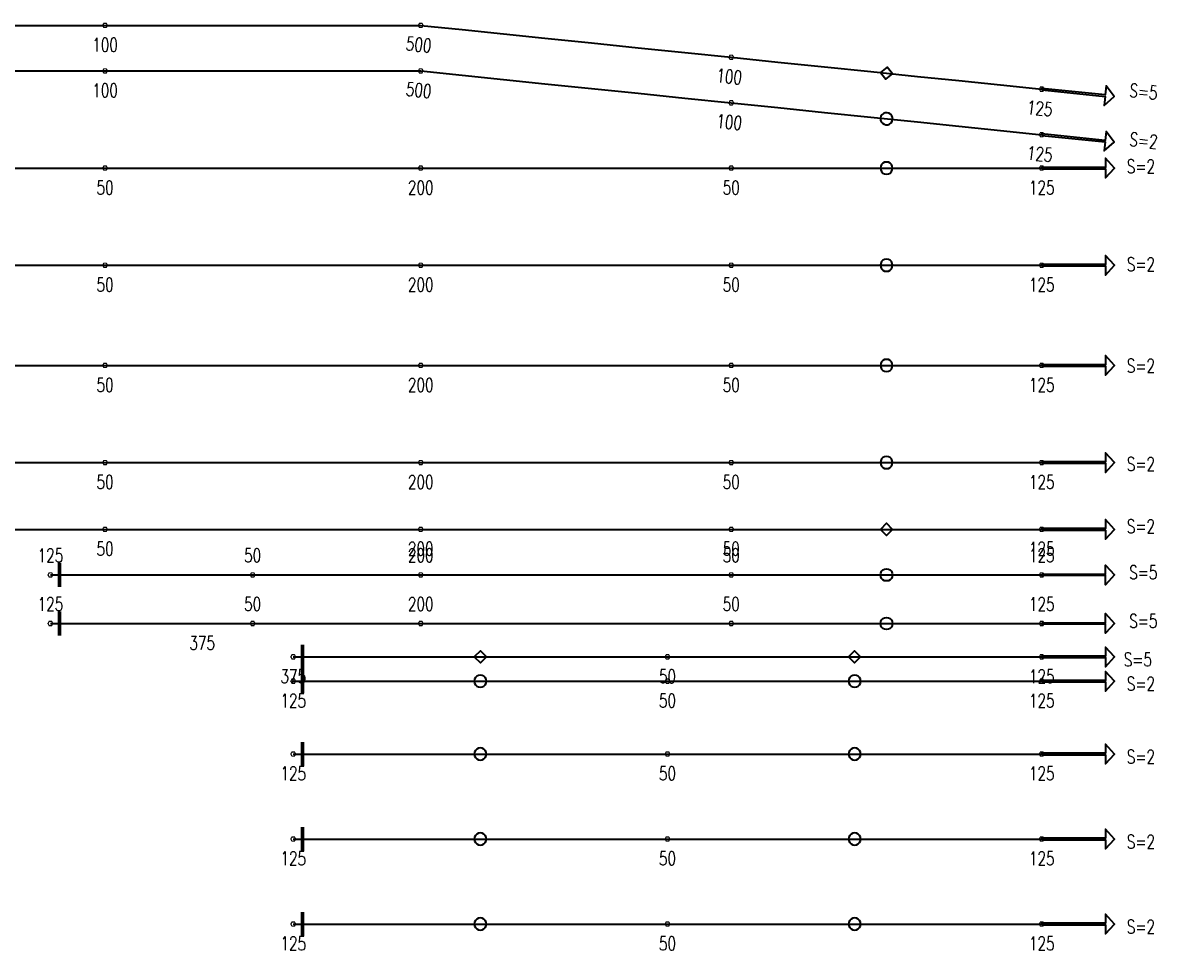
# Model space of a CAD drawing. Header units: millimetres. Extents: x 118516 to 587758, y -25561 to 50684.
# Drawn here: x 427693 to 446368, y 23267 to 38545 of the extents above; entities that cross this region are included whole.
import ezdxf

# ---------------------------------------------------------------- set-up
doc = ezdxf.new("R2010")
doc.units = ezdxf.units.MM
doc.layers.add('Current plane_Column', color=7, linetype='Continuous', true_color=0x4b00ff)
doc.layers.add('NDC_S-TENDON', color=6, linetype='Continuous', lineweight=35)
doc.layers.add('NDC_S_ANNO', color=7, linetype='Continuous', lineweight=20)
doc.styles.add('NDC_ANNO', font='', dxfattribs={"width": 0.8})
doc.styles.get('NDC_ANNO').set_extended_font_data('Dotum')

# ---------------------------------------------------------------- blocks, each defined once
blk = doc.blocks.new('HTB TDX')
at = {"layer": 'NDC_S-TENDON', "linetype": 'Continuous'}
for points, elevation in [([(46490, 29000, 20, 20, 0), (46470, 29035, 20, 20, 0), (46430, 29035, 20, 20, 0), (46410, 29000, 20, 20, 0), (46430, 28965, 20, 20, 0), (46470, 28965, 20, 20, 0)], 3200), ([(46490, 29000, 20, 20, 0), (46470, 29035, 20, 20, 0), (46430, 29035, 20, 20, 0), (46410, 29000, 20, 20, 0), (46430, 28965, 20, 20, 0), (46470, 28965, 20, 20, 0)], 3200), ([(51690, 29000, 20, 20, 0), (51670, 29035, 20, 20, 0), (51630, 29035, 20, 20, 0), (51610, 29000, 20, 20, 0), (51630, 28965, 20, 20, 0), (51670, 28965, 20, 20, 0)], 3600), ([(51690, 29000, 20, 20, 0), (51670, 29035, 20, 20, 0), (51630, 29035, 20, 20, 0), (51610, 29000, 20, 20, 0), (51630, 28965, 20, 20, 0), (51670, 28965, 20, 20, 0)], 3600), ([(51690, 29000, 20, 20, 0), (51670, 29035, 20, 20, 0), (51630, 29035, 20, 20, 0), (51610, 29000, 20, 20, 0), (51630, 28965, 20, 20, 0), (51670, 28965, 20, 20, 0)], 3600), ([(51690, 29000, 20, 20, 0), (51670, 29035, 20, 20, 0), (51630, 29035, 20, 20, 0), (51610, 29000, 20, 20, 0), (51630, 28965, 20, 20, 0), (51670, 28965, 20, 20, 0)], 3600), ([(56805, 28475, 20, 20, 0), (56785, 28510, 20, 20, 0), (56745, 28510, 20, 20, 0), (56725, 28475, 20, 20, 0), (56745, 28440, 20, 20, 0), (56785, 28440, 20, 20, 0)], 3200), ([(56805, 28475, 20, 20, 0), (56785, 28510, 20, 20, 0), (56745, 28510, 20, 20, 0), (56725, 28475, 20, 20, 0), (56745, 28440, 20, 20, 0), (56785, 28440, 20, 20, 0)], 3200), ([(46490, 28250, 20, 20, 0), (46470, 28285, 20, 20, 0), (46430, 28285, 20, 20, 0), (46410, 28250, 20, 20, 0), (46430, 28215, 20, 20, 0), (46470, 28215, 20, 20, 0)], 3200), ([(46490, 28250, 20, 20, 0), (46470, 28285, 20, 20, 0), (46430, 28285, 20, 20, 0), (46410, 28250, 20, 20, 0), (46430, 28215, 20, 20, 0), (46470, 28215, 20, 20, 0)], 3200), ([(51690, 28250, 20, 20, 0), (51670, 28285, 20, 20, 0), (51630, 28285, 20, 20, 0), (51610, 28250, 20, 20, 0), (51630, 28215, 20, 20, 0), (51670, 28215, 20, 20, 0)], 3600), ([(51690, 28250, 20, 20, 0), (51670, 28285, 20, 20, 0), (51630, 28285, 20, 20, 0), (51610, 28250, 20, 20, 0), (51630, 28215, 20, 20, 0), (51670, 28215, 20, 20, 0)], 3600), ([(51690, 28250, 20, 20, 0), (51670, 28285, 20, 20, 0), (51630, 28285, 20, 20, 0), (51610, 28250, 20, 20, 0), (51630, 28215, 20, 20, 0), (51670, 28215, 20, 20, 0)], 3600), ([(51690, 28250, 20, 20, 0), (51670, 28285, 20, 20, 0), (51630, 28285, 20, 20, 0), (51610, 28250, 20, 20, 0), (51630, 28215, 20, 20, 0), (51670, 28215, 20, 20, 0)], 3600), ([(61920, 27950, 20, 20, 0), (61900, 27985, 20, 20, 0), (61860, 27985, 20, 20, 0), (61840, 27950, 20, 20, 0), (61860, 27915, 20, 20, 0), (61900, 27915, 20, 20, 0)], 3575), ([(61920, 27950, 20, 20, 0), (61900, 27985, 20, 20, 0), (61860, 27985, 20, 20, 0), (61840, 27950, 20, 20, 0), (61860, 27915, 20, 20, 0), (61900, 27915, 20, 20, 0)], 3575), ([(56805, 27725, 20, 20, 0), (56785, 27760, 20, 20, 0), (56745, 27760, 20, 20, 0), (56725, 27725, 20, 20, 0), (56745, 27690, 20, 20, 0), (56785, 27690, 20, 20, 0)], 3200), ([(56805, 27725, 20, 20, 0), (56785, 27760, 20, 20, 0), (56745, 27760, 20, 20, 0), (56725, 27725, 20, 20, 0), (56745, 27690, 20, 20, 0), (56785, 27690, 20, 20, 0)], 3200), ([(61920, 27200, 20, 20, 0), (61900, 27235, 20, 20, 0), (61860, 27235, 20, 20, 0), (61840, 27200, 20, 20, 0), (61860, 27165, 20, 20, 0), (61900, 27165, 20, 20, 0)], 3575), ([(61920, 27200, 20, 20, 0), (61900, 27235, 20, 20, 0), (61860, 27235, 20, 20, 0), (61840, 27200, 20, 20, 0), (61860, 27165, 20, 20, 0), (61900, 27165, 20, 20, 0)], 3575), ([(46490, 26650, 20, 20, 0), (46470, 26685, 20, 20, 0), (46430, 26685, 20, 20, 0), (46410, 26650, 20, 20, 0), (46430, 26615, 20, 20, 0), (46470, 26615, 20, 20, 0)], 3500), ([(46490, 26650, 20, 20, 0), (46470, 26685, 20, 20, 0), (46430, 26685, 20, 20, 0), (46410, 26650, 20, 20, 0), (46430, 26615, 20, 20, 0), (46470, 26615, 20, 20, 0)], 3500), ([(51690, 26650, 20, 20, 0), (51670, 26685, 20, 20, 0), (51630, 26685, 20, 20, 0), (51610, 26650, 20, 20, 0), (51630, 26615, 20, 20, 0), (51670, 26615, 20, 20, 0)], 3650), ([(51690, 26650, 20, 20, 0), (51670, 26685, 20, 20, 0), (51630, 26685, 20, 20, 0), (51610, 26650, 20, 20, 0), (51630, 26615, 20, 20, 0), (51670, 26615, 20, 20, 0)], 3650), ([(51690, 26650, 20, 20, 0), (51670, 26685, 20, 20, 0), (51630, 26685, 20, 20, 0), (51610, 26650, 20, 20, 0), (51630, 26615, 20, 20, 0), (51670, 26615, 20, 20, 0)], 3650), ([(51690, 26650, 20, 20, 0), (51670, 26685, 20, 20, 0), (51630, 26685, 20, 20, 0), (51610, 26650, 20, 20, 0), (51630, 26615, 20, 20, 0), (51670, 26615, 20, 20, 0)], 3650), ([(56805, 26650, 20, 20, 0), (56785, 26685, 20, 20, 0), (56745, 26685, 20, 20, 0), (56725, 26650, 20, 20, 0), (56745, 26615, 20, 20, 0), (56785, 26615, 20, 20, 0)], 3500), ([(56805, 26650, 20, 20, 0), (56785, 26685, 20, 20, 0), (56745, 26685, 20, 20, 0), (56725, 26650, 20, 20, 0), (56745, 26615, 20, 20, 0), (56785, 26615, 20, 20, 0)], 3500), ([(61920, 26650, 20, 20, 0), (61900, 26685, 20, 20, 0), (61860, 26685, 20, 20, 0), (61840, 26650, 20, 20, 0), (61860, 26615, 20, 20, 0), (61900, 26615, 20, 20, 0)], 3575), ([(61920, 26650, 20, 20, 0), (61900, 26685, 20, 20, 0), (61860, 26685, 20, 20, 0), (61840, 26650, 20, 20, 0), (61860, 26615, 20, 20, 0), (61900, 26615, 20, 20, 0)], 3575), ([(46490, 25050, 20, 20, 0), (46470, 25085, 20, 20, 0), (46430, 25085, 20, 20, 0), (46410, 25050, 20, 20, 0), (46430, 25015, 20, 20, 0), (46470, 25015, 20, 20, 0)], 3500), ([(46490, 25050, 20, 20, 0), (46470, 25085, 20, 20, 0), (46430, 25085, 20, 20, 0), (46410, 25050, 20, 20, 0), (46430, 25015, 20, 20, 0), (46470, 25015, 20, 20, 0)], 3500), ([(51690, 25050, 20, 20, 0), (51670, 25085, 20, 20, 0), (51630, 25085, 20, 20, 0), (51610, 25050, 20, 20, 0), (51630, 25015, 20, 20, 0), (51670, 25015, 20, 20, 0)], 3650), ([(51690, 25050, 20, 20, 0), (51670, 25085, 20, 20, 0), (51630, 25085, 20, 20, 0), (51610, 25050, 20, 20, 0), (51630, 25015, 20, 20, 0), (51670, 25015, 20, 20, 0)], 3650), ([(51690, 25050, 20, 20, 0), (51670, 25085, 20, 20, 0), (51630, 25085, 20, 20, 0), (51610, 25050, 20, 20, 0), (51630, 25015, 20, 20, 0), (51670, 25015, 20, 20, 0)], 3650), ([(51690, 25050, 20, 20, 0), (51670, 25085, 20, 20, 0), (51630, 25085, 20, 20, 0), (51610, 25050, 20, 20, 0), (51630, 25015, 20, 20, 0), (51670, 25015, 20, 20, 0)], 3650), ([(56805, 25050, 20, 20, 0), (56785, 25085, 20, 20, 0), (56745, 25085, 20, 20, 0), (56725, 25050, 20, 20, 0), (56745, 25015, 20, 20, 0), (56785, 25015, 20, 20, 0)], 3500), ([(56805, 25050, 20, 20, 0), (56785, 25085, 20, 20, 0), (56745, 25085, 20, 20, 0), (56725, 25050, 20, 20, 0), (56745, 25015, 20, 20, 0), (56785, 25015, 20, 20, 0)], 3500), ([(61920, 25050, 20, 20, 0), (61900, 25085, 20, 20, 0), (61860, 25085, 20, 20, 0), (61840, 25050, 20, 20, 0), (61860, 25015, 20, 20, 0), (61900, 25015, 20, 20, 0)], 3575), ([(61920, 25050, 20, 20, 0), (61900, 25085, 20, 20, 0), (61860, 25085, 20, 20, 0), (61840, 25050, 20, 20, 0), (61860, 25015, 20, 20, 0), (61900, 25015, 20, 20, 0)], 3575), ([(46490, 23400, 20, 20, 0), (46470, 23435, 20, 20, 0), (46430, 23435, 20, 20, 0), (46410, 23400, 20, 20, 0), (46430, 23365, 20, 20, 0), (46470, 23365, 20, 20, 0)], 3500), ([(46490, 23400, 20, 20, 0), (46470, 23435, 20, 20, 0), (46430, 23435, 20, 20, 0), (46410, 23400, 20, 20, 0), (46430, 23365, 20, 20, 0), (46470, 23365, 20, 20, 0)], 3500), ([(51690, 23400, 20, 20, 0), (51670, 23435, 20, 20, 0), (51630, 23435, 20, 20, 0), (51610, 23400, 20, 20, 0), (51630, 23365, 20, 20, 0), (51670, 23365, 20, 20, 0)], 3650), ([(51690, 23400, 20, 20, 0), (51670, 23435, 20, 20, 0), (51630, 23435, 20, 20, 0), (51610, 23400, 20, 20, 0), (51630, 23365, 20, 20, 0), (51670, 23365, 20, 20, 0)], 3650), ([(51690, 23400, 20, 20, 0), (51670, 23435, 20, 20, 0), (51630, 23435, 20, 20, 0), (51610, 23400, 20, 20, 0), (51630, 23365, 20, 20, 0), (51670, 23365, 20, 20, 0)], 3650), ([(51690, 23400, 20, 20, 0), (51670, 23435, 20, 20, 0), (51630, 23435, 20, 20, 0), (51610, 23400, 20, 20, 0), (51630, 23365, 20, 20, 0), (51670, 23365, 20, 20, 0)], 3650), ([(56805, 23400, 20, 20, 0), (56785, 23435, 20, 20, 0), (56745, 23435, 20, 20, 0), (56725, 23400, 20, 20, 0), (56745, 23365, 20, 20, 0), (56785, 23365, 20, 20, 0)], 3500), ([(56805, 23400, 20, 20, 0), (56785, 23435, 20, 20, 0), (56745, 23435, 20, 20, 0), (56725, 23400, 20, 20, 0), (56745, 23365, 20, 20, 0), (56785, 23365, 20, 20, 0)], 3500), ([(61920, 23400, 20, 20, 0), (61900, 23435, 20, 20, 0), (61860, 23435, 20, 20, 0), (61840, 23400, 20, 20, 0), (61860, 23365, 20, 20, 0), (61900, 23365, 20, 20, 0)], 3575), ([(61920, 23400, 20, 20, 0), (61900, 23435, 20, 20, 0), (61860, 23435, 20, 20, 0), (61840, 23400, 20, 20, 0), (61860, 23365, 20, 20, 0), (61900, 23365, 20, 20, 0)], 3575), ([(46490, 21800, 20, 20, 0), (46470, 21835, 20, 20, 0), (46430, 21835, 20, 20, 0), (46410, 21800, 20, 20, 0), (46430, 21765, 20, 20, 0), (46470, 21765, 20, 20, 0)], 3500), ([(46490, 21800, 20, 20, 0), (46470, 21835, 20, 20, 0), (46430, 21835, 20, 20, 0), (46410, 21800, 20, 20, 0), (46430, 21765, 20, 20, 0), (46470, 21765, 20, 20, 0)], 3500), ([(51690, 21800, 20, 20, 0), (51670, 21835, 20, 20, 0), (51630, 21835, 20, 20, 0), (51610, 21800, 20, 20, 0), (51630, 21765, 20, 20, 0), (51670, 21765, 20, 20, 0)], 3650), ([(51690, 21800, 20, 20, 0), (51670, 21835, 20, 20, 0), (51630, 21835, 20, 20, 0), (51610, 21800, 20, 20, 0), (51630, 21765, 20, 20, 0), (51670, 21765, 20, 20, 0)], 3650), ([(51690, 21800, 20, 20, 0), (51670, 21835, 20, 20, 0), (51630, 21835, 20, 20, 0), (51610, 21800, 20, 20, 0), (51630, 21765, 20, 20, 0), (51670, 21765, 20, 20, 0)], 3650), ([(51690, 21800, 20, 20, 0), (51670, 21835, 20, 20, 0), (51630, 21835, 20, 20, 0), (51610, 21800, 20, 20, 0), (51630, 21765, 20, 20, 0), (51670, 21765, 20, 20, 0)], 3650), ([(56805, 21800, 20, 20, 0), (56785, 21835, 20, 20, 0), (56745, 21835, 20, 20, 0), (56725, 21800, 20, 20, 0), (56745, 21765, 20, 20, 0), (56785, 21765, 20, 20, 0)], 3500), ([(56805, 21800, 20, 20, 0), (56785, 21835, 20, 20, 0), (56745, 21835, 20, 20, 0), (56725, 21800, 20, 20, 0), (56745, 21765, 20, 20, 0), (56785, 21765, 20, 20, 0)], 3500), ([(61920, 21800, 20, 20, 0), (61900, 21835, 20, 20, 0), (61860, 21835, 20, 20, 0), (61840, 21800, 20, 20, 0), (61860, 21765, 20, 20, 0), (61900, 21765, 20, 20, 0)], 3575), ([(61920, 21800, 20, 20, 0), (61900, 21835, 20, 20, 0), (61860, 21835, 20, 20, 0), (61840, 21800, 20, 20, 0), (61860, 21765, 20, 20, 0), (61900, 21765, 20, 20, 0)], 3575), ([(46490, 20700, 20, 20, 0), (46470, 20735, 20, 20, 0), (46430, 20735, 20, 20, 0), (46410, 20700, 20, 20, 0), (46430, 20665, 20, 20, 0), (46470, 20665, 20, 20, 0)], 3500), ([(46490, 20700, 20, 20, 0), (46470, 20735, 20, 20, 0), (46430, 20735, 20, 20, 0), (46410, 20700, 20, 20, 0), (46430, 20665, 20, 20, 0), (46470, 20665, 20, 20, 0)], 3500), ([(51690, 20700, 20, 20, 0), (51670, 20735, 20, 20, 0), (51630, 20735, 20, 20, 0), (51610, 20700, 20, 20, 0), (51630, 20665, 20, 20, 0), (51670, 20665, 20, 20, 0)], 3650), ([(51690, 20700, 20, 20, 0), (51670, 20735, 20, 20, 0), (51630, 20735, 20, 20, 0), (51610, 20700, 20, 20, 0), (51630, 20665, 20, 20, 0), (51670, 20665, 20, 20, 0)], 3650), ([(51690, 20700, 20, 20, 0), (51670, 20735, 20, 20, 0), (51630, 20735, 20, 20, 0), (51610, 20700, 20, 20, 0), (51630, 20665, 20, 20, 0), (51670, 20665, 20, 20, 0)], 3650), ([(51690, 20700, 20, 20, 0), (51670, 20735, 20, 20, 0), (51630, 20735, 20, 20, 0), (51610, 20700, 20, 20, 0), (51630, 20665, 20, 20, 0), (51670, 20665, 20, 20, 0)], 3650), ([(56805, 20700, 20, 20, 0), (56785, 20735, 20, 20, 0), (56745, 20735, 20, 20, 0), (56725, 20700, 20, 20, 0), (56745, 20665, 20, 20, 0), (56785, 20665, 20, 20, 0)], 3500), ([(56805, 20700, 20, 20, 0), (56785, 20735, 20, 20, 0), (56745, 20735, 20, 20, 0), (56725, 20700, 20, 20, 0), (56745, 20665, 20, 20, 0), (56785, 20665, 20, 20, 0)], 3500), ([(61920, 20700, 20, 20, 0), (61900, 20735, 20, 20, 0), (61860, 20735, 20, 20, 0), (61840, 20700, 20, 20, 0), (61860, 20665, 20, 20, 0), (61900, 20665, 20, 20, 0)], 3575), ([(61920, 20700, 20, 20, 0), (61900, 20735, 20, 20, 0), (61860, 20735, 20, 20, 0), (61840, 20700, 20, 20, 0), (61860, 20665, 20, 20, 0), (61900, 20665, 20, 20, 0)], 3575), ([(45590, 19950, 20, 20, 0), (45570, 19915, 20, 20, 0), (45530, 19915, 20, 20, 0), (45510, 19950, 20, 20, 0), (45530, 19985, 20, 20, 0), (45570, 19985, 20, 20, 0)], 3265), ([(45590, 19950, 20, 20, 0), (45570, 19915, 20, 20, 0), (45530, 19915, 20, 20, 0), (45510, 19950, 20, 20, 0), (45530, 19985, 20, 20, 0), (45570, 19985, 20, 20, 0)], 3265), ([(48921, 19950, 20, 20, 0), (48901, 19915, 20, 20, 0), (48861, 19915, 20, 20, 0), (48841, 19950, 20, 20, 0), (48861, 19985, 20, 20, 0), (48901, 19985, 20, 20, 0)], 3257), ([(48921, 19950, 20, 20, 0), (48901, 19915, 20, 20, 0), (48861, 19915, 20, 20, 0), (48841, 19950, 20, 20, 0), (48861, 19985, 20, 20, 0), (48901, 19985, 20, 20, 0)], 3257), ([(51690, 19950, 20, 20, 0), (51670, 19915, 20, 20, 0), (51630, 19915, 20, 20, 0), (51610, 19950, 20, 20, 0), (51630, 19985, 20, 20, 0), (51670, 19985, 20, 20, 0)], 3407), ([(51690, 19950, 20, 20, 0), (51670, 19915, 20, 20, 0), (51630, 19915, 20, 20, 0), (51610, 19950, 20, 20, 0), (51630, 19985, 20, 20, 0), (51670, 19985, 20, 20, 0)], 3407), ([(51690, 19950, 20, 20, 0), (51670, 19915, 20, 20, 0), (51630, 19915, 20, 20, 0), (51610, 19950, 20, 20, 0), (51630, 19985, 20, 20, 0), (51670, 19985, 20, 20, 0)], 3407), ([(51690, 19950, 20, 20, 0), (51670, 19915, 20, 20, 0), (51630, 19915, 20, 20, 0), (51610, 19950, 20, 20, 0), (51630, 19985, 20, 20, 0), (51670, 19985, 20, 20, 0)], 3407), ([(56805, 19950, 20, 20, 0), (56785, 19915, 20, 20, 0), (56745, 19915, 20, 20, 0), (56725, 19950, 20, 20, 0), (56745, 19985, 20, 20, 0), (56785, 19985, 20, 20, 0)], 3257), ([(56805, 19950, 20, 20, 0), (56785, 19915, 20, 20, 0), (56745, 19915, 20, 20, 0), (56725, 19950, 20, 20, 0), (56745, 19985, 20, 20, 0), (56785, 19985, 20, 20, 0)], 3257), ([(61920, 19950, 20, 20, 0), (61900, 19915, 20, 20, 0), (61860, 19915, 20, 20, 0), (61840, 19950, 20, 20, 0), (61860, 19985, 20, 20, 0), (61900, 19985, 20, 20, 0)], 3332), ([(61920, 19950, 20, 20, 0), (61900, 19915, 20, 20, 0), (61860, 19915, 20, 20, 0), (61840, 19950, 20, 20, 0), (61860, 19985, 20, 20, 0), (61900, 19985, 20, 20, 0)], 3332), ([(45590, 19150, 20, 20, 0), (45570, 19115, 20, 20, 0), (45530, 19115, 20, 20, 0), (45510, 19150, 20, 20, 0), (45530, 19185, 20, 20, 0), (45570, 19185, 20, 20, 0)], 3265), ([(45590, 19150, 20, 20, 0), (45570, 19115, 20, 20, 0), (45530, 19115, 20, 20, 0), (45510, 19150, 20, 20, 0), (45530, 19185, 20, 20, 0), (45570, 19185, 20, 20, 0)], 3265), ([(48921, 19150, 20, 20, 0), (48901, 19115, 20, 20, 0), (48861, 19115, 20, 20, 0), (48841, 19150, 20, 20, 0), (48861, 19185, 20, 20, 0), (48901, 19185, 20, 20, 0)], 3257), ([(48921, 19150, 20, 20, 0), (48901, 19115, 20, 20, 0), (48861, 19115, 20, 20, 0), (48841, 19150, 20, 20, 0), (48861, 19185, 20, 20, 0), (48901, 19185, 20, 20, 0)], 3257), ([(51690, 19150, 20, 20, 0), (51670, 19115, 20, 20, 0), (51630, 19115, 20, 20, 0), (51610, 19150, 20, 20, 0), (51630, 19185, 20, 20, 0), (51670, 19185, 20, 20, 0)], 3407), ([(51690, 19150, 20, 20, 0), (51670, 19115, 20, 20, 0), (51630, 19115, 20, 20, 0), (51610, 19150, 20, 20, 0), (51630, 19185, 20, 20, 0), (51670, 19185, 20, 20, 0)], 3407), ([(51690, 19150, 20, 20, 0), (51670, 19115, 20, 20, 0), (51630, 19115, 20, 20, 0), (51610, 19150, 20, 20, 0), (51630, 19185, 20, 20, 0), (51670, 19185, 20, 20, 0)], 3407), ([(51690, 19150, 20, 20, 0), (51670, 19115, 20, 20, 0), (51630, 19115, 20, 20, 0), (51610, 19150, 20, 20, 0), (51630, 19185, 20, 20, 0), (51670, 19185, 20, 20, 0)], 3407), ([(56805, 19150, 20, 20, 0), (56785, 19115, 20, 20, 0), (56745, 19115, 20, 20, 0), (56725, 19150, 20, 20, 0), (56745, 19185, 20, 20, 0), (56785, 19185, 20, 20, 0)], 3257), ([(56805, 19150, 20, 20, 0), (56785, 19115, 20, 20, 0), (56745, 19115, 20, 20, 0), (56725, 19150, 20, 20, 0), (56745, 19185, 20, 20, 0), (56785, 19185, 20, 20, 0)], 3257), ([(61920, 19150, 20, 20, 0), (61900, 19115, 20, 20, 0), (61860, 19115, 20, 20, 0), (61840, 19150, 20, 20, 0), (61860, 19185, 20, 20, 0), (61900, 19185, 20, 20, 0)], 3332), ([(61920, 19150, 20, 20, 0), (61900, 19115, 20, 20, 0), (61860, 19115, 20, 20, 0), (61840, 19150, 20, 20, 0), (61860, 19185, 20, 20, 0), (61900, 19185, 20, 20, 0)], 3332), ([(49590, 18600, 20, 20, 0), (49570, 18635, 20, 20, 0), (49530, 18635, 20, 20, 0), (49510, 18600, 20, 20, 0), (49530, 18565, 20, 20, 0), (49570, 18565, 20, 20, 0)], 3575), ([(49590, 18600, 20, 20, 0), (49570, 18635, 20, 20, 0), (49530, 18635, 20, 20, 0), (49510, 18600, 20, 20, 0), (49530, 18565, 20, 20, 0), (49570, 18565, 20, 20, 0)], 3575), ([(55755, 18600, 20, 20, 0), (55735, 18635, 20, 20, 0), (55695, 18635, 20, 20, 0), (55675, 18600, 20, 20, 0), (55695, 18565, 20, 20, 0), (55735, 18565, 20, 20, 0)], 3250), ([(55755, 18600, 20, 20, 0), (55735, 18635, 20, 20, 0), (55695, 18635, 20, 20, 0), (55675, 18600, 20, 20, 0), (55695, 18565, 20, 20, 0), (55735, 18565, 20, 20, 0)], 3250), ([(61920, 18600, 20, 20, 0), (61900, 18635, 20, 20, 0), (61860, 18635, 20, 20, 0), (61840, 18600, 20, 20, 0), (61860, 18565, 20, 20, 0), (61900, 18565, 20, 20, 0)], 3575), ([(61920, 18600, 20, 20, 0), (61900, 18635, 20, 20, 0), (61860, 18635, 20, 20, 0), (61840, 18600, 20, 20, 0), (61860, 18565, 20, 20, 0), (61900, 18565, 20, 20, 0)], 3575), ([(49590, 18200, 20, 20, 0), (49570, 18235, 20, 20, 0), (49530, 18235, 20, 20, 0), (49510, 18200, 20, 20, 0), (49530, 18165, 20, 20, 0), (49570, 18165, 20, 20, 0)], 3575), ([(49590, 18200, 20, 20, 0), (49570, 18235, 20, 20, 0), (49530, 18235, 20, 20, 0), (49510, 18200, 20, 20, 0), (49530, 18165, 20, 20, 0), (49570, 18165, 20, 20, 0)], 3575), ([(55755, 18200, 20, 20, 0), (55735, 18235, 20, 20, 0), (55695, 18235, 20, 20, 0), (55675, 18200, 20, 20, 0), (55695, 18165, 20, 20, 0), (55735, 18165, 20, 20, 0)], 3250), ([(55755, 18200, 20, 20, 0), (55735, 18235, 20, 20, 0), (55695, 18235, 20, 20, 0), (55675, 18200, 20, 20, 0), (55695, 18165, 20, 20, 0), (55735, 18165, 20, 20, 0)], 3250), ([(61920, 18200, 20, 20, 0), (61900, 18235, 20, 20, 0), (61860, 18235, 20, 20, 0), (61840, 18200, 20, 20, 0), (61860, 18165, 20, 20, 0), (61900, 18165, 20, 20, 0)], 3575), ([(61920, 18200, 20, 20, 0), (61900, 18235, 20, 20, 0), (61860, 18235, 20, 20, 0), (61840, 18200, 20, 20, 0), (61860, 18165, 20, 20, 0), (61900, 18165, 20, 20, 0)], 3575), ([(49590, 17000, 20, 20, 0), (49570, 17035, 20, 20, 0), (49530, 17035, 20, 20, 0), (49510, 17000, 20, 20, 0), (49530, 16965, 20, 20, 0), (49570, 16965, 20, 20, 0)], 3575), ([(49590, 17000, 20, 20, 0), (49570, 17035, 20, 20, 0), (49530, 17035, 20, 20, 0), (49510, 17000, 20, 20, 0), (49530, 16965, 20, 20, 0), (49570, 16965, 20, 20, 0)], 3575), ([(55755, 17000, 20, 20, 0), (55735, 17035, 20, 20, 0), (55695, 17035, 20, 20, 0), (55675, 17000, 20, 20, 0), (55695, 16965, 20, 20, 0), (55735, 16965, 20, 20, 0)], 3500), ([(55755, 17000, 20, 20, 0), (55735, 17035, 20, 20, 0), (55695, 17035, 20, 20, 0), (55675, 17000, 20, 20, 0), (55695, 16965, 20, 20, 0), (55735, 16965, 20, 20, 0)], 3500), ([(61920, 17000, 20, 20, 0), (61900, 17035, 20, 20, 0), (61860, 17035, 20, 20, 0), (61840, 17000, 20, 20, 0), (61860, 16965, 20, 20, 0), (61900, 16965, 20, 20, 0)], 3575), ([(61920, 17000, 20, 20, 0), (61900, 17035, 20, 20, 0), (61860, 17035, 20, 20, 0), (61840, 17000, 20, 20, 0), (61860, 16965, 20, 20, 0), (61900, 16965, 20, 20, 0)], 3575), ([(49590, 15600, 20, 20, 0), (49570, 15635, 20, 20, 0), (49530, 15635, 20, 20, 0), (49510, 15600, 20, 20, 0), (49530, 15565, 20, 20, 0), (49570, 15565, 20, 20, 0)], 3574), ([(49590, 15600, 20, 20, 0), (49570, 15635, 20, 20, 0), (49530, 15635, 20, 20, 0), (49510, 15600, 20, 20, 0), (49530, 15565, 20, 20, 0), (49570, 15565, 20, 20, 0)], 3574), ([(55755, 15600, 20, 20, 0), (55735, 15635, 20, 20, 0), (55695, 15635, 20, 20, 0), (55675, 15600, 20, 20, 0), (55695, 15565, 20, 20, 0), (55735, 15565, 20, 20, 0)], 3499), ([(55755, 15600, 20, 20, 0), (55735, 15635, 20, 20, 0), (55695, 15635, 20, 20, 0), (55675, 15600, 20, 20, 0), (55695, 15565, 20, 20, 0), (55735, 15565, 20, 20, 0)], 3499), ([(61920, 15600, 20, 20, 0), (61900, 15635, 20, 20, 0), (61860, 15635, 20, 20, 0), (61840, 15600, 20, 20, 0), (61860, 15565, 20, 20, 0), (61900, 15565, 20, 20, 0)], 3574), ([(61920, 15600, 20, 20, 0), (61900, 15635, 20, 20, 0), (61860, 15635, 20, 20, 0), (61840, 15600, 20, 20, 0), (61860, 15565, 20, 20, 0), (61900, 15565, 20, 20, 0)], 3574), ([(49590, 14200, 20, 20, 0), (49570, 14235, 20, 20, 0), (49530, 14235, 20, 20, 0), (49510, 14200, 20, 20, 0), (49530, 14165, 20, 20, 0), (49570, 14165, 20, 20, 0)], 3583), ([(49590, 14200, 20, 20, 0), (49570, 14235, 20, 20, 0), (49530, 14235, 20, 20, 0), (49510, 14200, 20, 20, 0), (49530, 14165, 20, 20, 0), (49570, 14165, 20, 20, 0)], 3583), ([(55755, 14200, 20, 20, 0), (55735, 14235, 20, 20, 0), (55695, 14235, 20, 20, 0), (55675, 14200, 20, 20, 0), (55695, 14165, 20, 20, 0), (55735, 14165, 20, 20, 0)], 3508), ([(55755, 14200, 20, 20, 0), (55735, 14235, 20, 20, 0), (55695, 14235, 20, 20, 0), (55675, 14200, 20, 20, 0), (55695, 14165, 20, 20, 0), (55735, 14165, 20, 20, 0)], 3508), ([(61920, 14200, 20, 20, 0), (61900, 14235, 20, 20, 0), (61860, 14235, 20, 20, 0), (61840, 14200, 20, 20, 0), (61860, 14165, 20, 20, 0), (61900, 14165, 20, 20, 0)], 3583), ([(61920, 14200, 20, 20, 0), (61900, 14235, 20, 20, 0), (61860, 14235, 20, 20, 0), (61840, 14200, 20, 20, 0), (61860, 14165, 20, 20, 0), (61900, 14165, 20, 20, 0)], 3583)]:
    blk.add_lwpolyline(points, format="xyseb", close=True, dxfattribs=dict(at, elevation=elevation))
for points, elevation in [([(59223, 28223), (59312, 28113), (59422, 28202), (59333, 28312), (59223, 28223)], 3359), ([(61879, 27938), (62923, 27831), (62908, 27682), (63074, 27827), (62941, 28004), (62926, 27855), (61881, 27962)], 3575), ([(59223, 27473), (59225, 27441), (59236, 27412), (59256, 27388), (59282, 27371), (59312, 27363), (59344, 27365), (59373, 27376), (59397, 27396), (59414, 27422), (59422, 27452), (59420, 27483), (59409, 27513), (59389, 27537), (59363, 27554), (59333, 27562), (59301, 27560), (59272, 27549), (59248, 27529), (59231, 27503), (59223, 27473)], 3359), ([(61879, 27188), (62923, 27081), (62908, 26932), (63074, 27077), (62941, 27254), (62926, 27105), (61881, 27212)], 3575), ([(59222, 26650), (59227, 26619), (59242, 26591), (59264, 26569), (59292, 26555), (59322, 26550), (59353, 26555), (59381, 26569), (59403, 26591), (59418, 26619), (59422, 26650), (59418, 26681), (59403, 26709), (59381, 26731), (59353, 26745), (59322, 26750), (59292, 26745), (59264, 26731), (59242, 26709), (59227, 26681), (59222, 26650)], 3532), ([(61880, 26638), (62930, 26638), (62930, 26488), (63080, 26650), (62930, 26812), (62930, 26662), (61880, 26662)], 3575), ([(61880, 25038), (62930, 25038), (62930, 24888), (63080, 25050), (62930, 25212), (62930, 25062), (61880, 25062)], 3575), ([(59222, 25050), (59227, 25019), (59242, 24991), (59264, 24969), (59292, 24955), (59322, 24950), (59353, 24955), (59381, 24969), (59403, 24991), (59418, 25019), (59422, 25050), (59418, 25081), (59403, 25109), (59381, 25131), (59353, 25145), (59322, 25150), (59292, 25145), (59264, 25131), (59242, 25109), (59227, 25081), (59222, 25050)], 3532), ([(61880, 23388), (62930, 23388), (62930, 23238), (63080, 23400), (62930, 23562), (62930, 23412), (61880, 23412)], 3575), ([(59222, 23400), (59227, 23369), (59242, 23341), (59264, 23319), (59292, 23305), (59322, 23300), (59353, 23305), (59381, 23319), (59403, 23341), (59418, 23369), (59422, 23400), (59418, 23431), (59403, 23459), (59381, 23481), (59353, 23495), (59322, 23500), (59292, 23495), (59264, 23481), (59242, 23459), (59227, 23431), (59222, 23400)], 3532), ([(59222, 21800), (59227, 21769), (59242, 21741), (59264, 21719), (59292, 21705), (59322, 21700), (59353, 21705), (59381, 21719), (59403, 21741), (59418, 21769), (59422, 21800), (59418, 21831), (59403, 21859), (59381, 21881), (59353, 21895), (59322, 21900), (59292, 21895), (59264, 21881), (59242, 21859), (59227, 21831), (59222, 21800)], 3532), ([(61880, 21788), (62930, 21788), (62930, 21638), (63080, 21800), (62930, 21962), (62930, 21812), (61880, 21812)], 3575), ([(59222, 20700), (59322, 20600), (59422, 20700), (59322, 20800), (59222, 20700)], 3532), ([(61880, 20688), (62930, 20688), (62930, 20538), (63080, 20700), (62930, 20862), (62930, 20712), (61880, 20712)], 3575), ([(59222, 19950), (59227, 19981), (59242, 20009), (59264, 20031), (59292, 20045), (59322, 20050), (59353, 20045), (59381, 20031), (59403, 20009), (59418, 19981), (59422, 19950), (59418, 19919), (59403, 19891), (59381, 19869), (59353, 19855), (59322, 19850), (59292, 19855), (59264, 19869), (59242, 19891), (59227, 19919), (59222, 19950)], 3290), ([(61880, 19962), (62930, 19962), (62930, 20112), (63080, 19950), (62930, 19788), (62930, 19938), (61880, 19938)], 3332), ([(59222, 19150), (59227, 19181), (59242, 19209), (59264, 19231), (59292, 19245), (59322, 19250), (59353, 19245), (59381, 19231), (59403, 19209), (59418, 19181), (59422, 19150), (59418, 19119), (59403, 19091), (59381, 19069), (59353, 19055), (59322, 19050), (59292, 19055), (59264, 19069), (59242, 19091), (59227, 19119), (59222, 19150)], 3290), ([(61880, 19162), (62930, 19162), (62930, 19312), (63080, 19150), (62930, 18988), (62930, 19138), (61880, 19138)], 3332), ([(52532, 18600), (52632, 18500), (52732, 18600), (52632, 18700), (52532, 18600)], 3391), ([(58697, 18600), (58797, 18500), (58897, 18600), (58797, 18700), (58697, 18600)], 3391), ([(61880, 18588), (62930, 18588), (62930, 18438), (63080, 18600), (62930, 18762), (62930, 18612), (61880, 18612)], 3575), ([(61880, 18188), (62930, 18188), (62930, 18038), (63080, 18200), (62930, 18362), (62930, 18212), (61880, 18212)], 3575), ([(52532, 18200), (52537, 18169), (52552, 18141), (52574, 18119), (52602, 18105), (52632, 18100), (52663, 18105), (52691, 18119), (52713, 18141), (52728, 18169), (52732, 18200), (52728, 18231), (52713, 18259), (52691, 18281), (52663, 18295), (52632, 18300), (52602, 18295), (52574, 18281), (52552, 18259), (52537, 18231), (52532, 18200)], 3391), ([(58697, 18200), (58702, 18169), (58717, 18141), (58739, 18119), (58767, 18105), (58797, 18100), (58828, 18105), (58856, 18119), (58878, 18141), (58893, 18169), (58897, 18200), (58893, 18231), (58878, 18259), (58856, 18281), (58828, 18295), (58797, 18300), (58767, 18295), (58739, 18281), (58717, 18259), (58702, 18231), (58697, 18200)], 3391), ([(52532, 17000), (52537, 16969), (52552, 16941), (52574, 16919), (52602, 16905), (52632, 16900), (52663, 16905), (52691, 16919), (52713, 16941), (52728, 16969), (52732, 17000), (52728, 17031), (52713, 17059), (52691, 17081), (52663, 17095), (52632, 17100), (52602, 17095), (52574, 17081), (52552, 17059), (52537, 17031), (52532, 17000)], 3532), ([(58697, 17000), (58702, 16969), (58717, 16941), (58739, 16919), (58767, 16905), (58797, 16900), (58828, 16905), (58856, 16919), (58878, 16941), (58893, 16969), (58897, 17000), (58893, 17031), (58878, 17059), (58856, 17081), (58828, 17095), (58797, 17100), (58767, 17095), (58739, 17081), (58717, 17059), (58702, 17031), (58697, 17000)], 3532), ([(61880, 16988), (62930, 16988), (62930, 16838), (63080, 17000), (62930, 17162), (62930, 17012), (61880, 17012)], 3575), ([(52532, 15600), (52537, 15569), (52552, 15541), (52574, 15519), (52602, 15505), (52632, 15500), (52663, 15505), (52691, 15519), (52713, 15541), (52728, 15569), (52732, 15600), (52728, 15631), (52713, 15659), (52691, 15681), (52663, 15695), (52632, 15700), (52602, 15695), (52574, 15681), (52552, 15659), (52537, 15631), (52532, 15600)], 3532), ([(58697, 15600), (58702, 15569), (58717, 15541), (58739, 15519), (58767, 15505), (58797, 15500), (58828, 15505), (58856, 15519), (58878, 15541), (58893, 15569), (58897, 15600), (58893, 15631), (58878, 15659), (58856, 15681), (58828, 15695), (58797, 15700), (58767, 15695), (58739, 15681), (58717, 15659), (58702, 15631), (58697, 15600)], 3532), ([(61880, 15588), (62930, 15588), (62930, 15438), (63080, 15600), (62930, 15762), (62930, 15612), (61880, 15612)], 3574), ([(52532, 14200), (52537, 14169), (52552, 14141), (52574, 14119), (52602, 14105), (52632, 14100), (52663, 14105), (52691, 14119), (52713, 14141), (52728, 14169), (52732, 14200), (52728, 14231), (52713, 14259), (52691, 14281), (52663, 14295), (52632, 14300), (52602, 14295), (52574, 14281), (52552, 14259), (52537, 14231), (52532, 14200)], 3540), ([(58697, 14200), (58702, 14169), (58717, 14141), (58739, 14119), (58767, 14105), (58797, 14100), (58828, 14105), (58856, 14119), (58878, 14141), (58893, 14169), (58897, 14200), (58893, 14231), (58878, 14259), (58856, 14281), (58828, 14295), (58797, 14300), (58767, 14295), (58739, 14281), (58717, 14259), (58702, 14231), (58697, 14200)], 3540), ([(61880, 14188), (62930, 14188), (62930, 14038), (63080, 14200), (62930, 14362), (62930, 14212), (61880, 14212)], 3583)]:
    blk.add_lwpolyline(points, close=True, dxfattribs=dict(at, elevation=elevation))
for points, elevation in [([(45700, 19750, 60, 60, 0), (45700, 20150, 60, 60, 0)], 3265), ([(45700, 18950, 60, 60, 0), (45700, 19350, 60, 60, 0)], 3265), ([(49700, 18800, 60, 60, 0), (49700, 18400, 60, 60, 0)], 3575), ([(49700, 18400, 60, 60, 0), (49700, 18000, 60, 60, 0)], 3575), ([(49700, 17200, 60, 60, 0), (49700, 16800, 60, 60, 0)], 3575), ([(49700, 15800, 60, 60, 0), (49700, 15400, 60, 60, 0)], 3574), ([(49700, 14400, 60, 60, 0), (49700, 14000, 60, 60, 0)], 3583)]:
    blk.add_lwpolyline(points, format="xyseb", dxfattribs=dict(at, elevation=elevation))
for points in [[(41250, 29000, 3600), (41943, 29000, 3582), (42637, 29000, 3529), (43330, 29000, 3440), (44110, 29000, 3335), (44890, 29000, 3260), (45670, 29000, 3215), (46450, 29000, 3200), (47230, 29000, 3215), (48010, 29000, 3260), (48790, 29000, 3335), (49570, 29000, 3440), (50263, 29000, 3529), (50957, 29000, 3582), (51650, 29000, 3600)], [(51650, 29000, 3600), (52332, 28930, 3582), (53014, 28860, 3529), (53696, 28790, 3440), (54463, 28711, 3335), (55230, 28632, 3260), (55998, 28554, 3215), (56765, 28475, 3200), (57532, 28396, 3214), (58299, 28317, 3256), (59067, 28239, 3327), (59834, 28160, 3425), (60516, 28090, 3508), (61198, 28020, 3558), (61880, 27950, 3575)], [(41250, 28250, 3600), (41943, 28250, 3582), (42637, 28250, 3529), (43330, 28250, 3440), (44110, 28250, 3335), (44890, 28250, 3260), (45670, 28250, 3215), (46450, 28250, 3200), (47230, 28250, 3215), (48010, 28250, 3260), (48790, 28250, 3335), (49570, 28250, 3440), (50263, 28250, 3529), (50957, 28250, 3582), (51650, 28250, 3600)], [(51650, 28250, 3600), (52332, 28180, 3582), (53014, 28110, 3529), (53696, 28040, 3440), (54463, 27961, 3335), (55230, 27882, 3260), (55998, 27804, 3215), (56765, 27725, 3200), (57532, 27646, 3214), (58299, 27567, 3256), (59067, 27489, 3327), (59834, 27410, 3425), (60516, 27340, 3508), (61198, 27270, 3558), (61880, 27200, 3575)], [(41250, 26650, 3650), (41943, 26650, 3643), (42637, 26650, 3623), (43330, 26650, 3590), (44110, 26650, 3551), (44890, 26650, 3522), (45670, 26650, 3506), (46450, 26650, 3500), (47230, 26650, 3506), (48010, 26650, 3522), (48790, 26650, 3551), (49570, 26650, 3590), (50263, 26650, 3623), (50957, 26650, 3643), (51650, 26650, 3650)], [(51650, 26650, 3650), (52332, 26650, 3643), (53014, 26650, 3623), (53696, 26650, 3590), (54719, 26650, 3540), (55742, 26650, 3510), (56765, 26650, 3500), (57788, 26650, 3505), (58811, 26650, 3520), (59834, 26650, 3545), (60516, 26650, 3562), (61198, 26650, 3572), (61880, 26650, 3575)], [(41250, 25050, 3650), (41943, 25050, 3643), (42637, 25050, 3623), (43330, 25050, 3590), (44110, 25050, 3551), (44890, 25050, 3522), (45670, 25050, 3506), (46450, 25050, 3500), (47230, 25050, 3506), (48010, 25050, 3522), (48790, 25050, 3551), (49570, 25050, 3590), (50263, 25050, 3623), (50957, 25050, 3643), (51650, 25050, 3650)], [(51650, 25050, 3650), (52332, 25050, 3643), (53014, 25050, 3623), (53696, 25050, 3590), (54719, 25050, 3540), (55742, 25050, 3510), (56765, 25050, 3500), (57788, 25050, 3505), (58811, 25050, 3520), (59834, 25050, 3545), (60516, 25050, 3562), (61198, 25050, 3572), (61880, 25050, 3575)], [(41250, 23400, 3650), (41943, 23400, 3643), (42637, 23400, 3623), (43330, 23400, 3590), (44110, 23400, 3551), (44890, 23400, 3522), (45670, 23400, 3506), (46450, 23400, 3500), (47230, 23400, 3506), (48010, 23400, 3522), (48790, 23400, 3551), (49570, 23400, 3590), (50263, 23400, 3623), (50957, 23400, 3643), (51650, 23400, 3650)], [(51650, 23400, 3650), (52332, 23400, 3643), (53014, 23400, 3623), (53696, 23400, 3590), (54719, 23400, 3540), (55742, 23400, 3510), (56765, 23400, 3500), (57788, 23400, 3505), (58811, 23400, 3520), (59834, 23400, 3545), (60516, 23400, 3562), (61198, 23400, 3572), (61880, 23400, 3575)], [(41250, 21800, 3650), (41943, 21800, 3643), (42637, 21800, 3623), (43330, 21800, 3590), (44110, 21800, 3551), (44890, 21800, 3522), (45670, 21800, 3506), (46450, 21800, 3500), (47230, 21800, 3506), (48010, 21800, 3522), (48790, 21800, 3551), (49570, 21800, 3590), (50263, 21800, 3623), (50957, 21800, 3643), (51650, 21800, 3650)], [(51650, 21800, 3650), (52332, 21800, 3643), (53014, 21800, 3623), (53696, 21800, 3590), (54719, 21800, 3540), (55742, 21800, 3510), (56765, 21800, 3500), (57788, 21800, 3505), (58811, 21800, 3520), (59834, 21800, 3545), (60516, 21800, 3562), (61198, 21800, 3572), (61880, 21800, 3575)], [(41250, 20700, 3650), (41943, 20700, 3643), (42637, 20700, 3623), (43330, 20700, 3590), (44110, 20700, 3551), (44890, 20700, 3522), (45670, 20700, 3506), (46450, 20700, 3500), (47230, 20700, 3506), (48010, 20700, 3522), (48790, 20700, 3551), (49570, 20700, 3590), (50263, 20700, 3623), (50957, 20700, 3643), (51650, 20700, 3650)], [(51650, 20700, 3650), (52332, 20700, 3643), (53014, 20700, 3623), (53696, 20700, 3590), (54719, 20700, 3540), (55742, 20700, 3510), (56765, 20700, 3500), (57788, 20700, 3505), (58811, 20700, 3520), (59834, 20700, 3545), (60516, 20700, 3562), (61198, 20700, 3572), (61880, 20700, 3575)], [(45550, 19950, 3265), (45670, 19950, 3263), (46450, 19950, 3257), (47230, 19950, 3263), (48010, 19950, 3280), (48790, 19950, 3308), (49570, 19950, 3347), (50263, 19950, 3381), (50957, 19950, 3401), (51650, 19950, 3407)], [(51650, 19950, 3407), (52332, 19950, 3401), (53014, 19950, 3381), (53696, 19950, 3347), (54719, 19950, 3297), (55742, 19950, 3267), (56765, 19950, 3257), (57788, 19950, 3262), (58811, 19950, 3277), (59834, 19950, 3302), (60516, 19950, 3319), (61198, 19950, 3329), (61880, 19950, 3332)], [(45550, 19150, 3265), (45670, 19150, 3263), (46450, 19150, 3257), (47230, 19150, 3263), (48010, 19150, 3280), (48790, 19150, 3308), (49570, 19150, 3347), (50263, 19150, 3381), (50957, 19150, 3401), (51650, 19150, 3407)], [(51650, 19150, 3407), (52332, 19150, 3401), (53014, 19150, 3381), (53696, 19150, 3347), (54719, 19150, 3297), (55742, 19150, 3267), (56765, 19150, 3257), (57788, 19150, 3262), (58811, 19150, 3277), (59834, 19150, 3302), (60516, 19150, 3319), (61198, 19150, 3329), (61880, 19150, 3332)], [(49550, 18600, 3575), (50372, 18600, 3561), (51194, 18600, 3517), (52016, 18600, 3445), (53249, 18600, 3337), (54482, 18600, 3272), (55715, 18600, 3250), (56948, 18600, 3272), (58181, 18600, 3337), (59414, 18600, 3445), (60236, 18600, 3517), (61058, 18600, 3561), (61880, 18600, 3575)], [(49550, 18200, 3575), (50372, 18200, 3561), (51194, 18200, 3517), (52016, 18200, 3445), (53249, 18200, 3337), (54482, 18200, 3272), (55715, 18200, 3250), (56948, 18200, 3272), (58181, 18200, 3337), (59414, 18200, 3445), (60236, 18200, 3517), (61058, 18200, 3561), (61880, 18200, 3575)], [(49550, 17000, 3575), (50372, 17000, 3572), (51194, 17000, 3562), (52016, 17000, 3545), (53249, 17000, 3520), (54482, 17000, 3505), (55715, 17000, 3500), (56948, 17000, 3505), (58181, 17000, 3520), (59414, 17000, 3545), (60236, 17000, 3562), (61058, 17000, 3572), (61880, 17000, 3575)], [(49550, 15600, 3574), (50372, 15600, 3571), (51194, 15600, 3561), (52016, 15600, 3544), (53249, 15600, 3519), (54482, 15600, 3504), (55715, 15600, 3499), (56948, 15600, 3504), (58181, 15600, 3519), (59414, 15600, 3544), (60236, 15600, 3561), (61058, 15600, 3571), (61880, 15600, 3574)], [(49550, 14200, 3583), (50372, 14200, 3580), (51194, 14200, 3570), (52016, 14200, 3553), (53249, 14200, 3528), (54482, 14200, 3513), (55715, 14200, 3508), (56948, 14200, 3513), (58181, 14200, 3528), (59414, 14200, 3553), (60236, 14200, 3570), (61058, 14200, 3580), (61880, 14200, 3583)]]:
    blk.add_polyline3d(points, dxfattribs=at)
at = {"layer": 'NDC_S_ANNO', "linetype": 'Continuous', "char_height": 225, "attachment_point": 5, "line_spacing_factor": 0.75, "style": 'NDC_ANNO'}
for s, insert in [('\\FSTANDARD.shx;100', (46450, 28680, 3200)), ('\\FSTANDARD.shx;100', (46450, 27930, 3200)), ('\\FSTANDARD.shx;S=2', (63514, 26678, 3700)), ('\\FSTANDARD.shx;50', (46450, 26330, 3500)), ('\\FSTANDARD.shx;200', (51650, 26330, 3650)), ('\\FSTANDARD.shx;50', (56765, 26330, 3500)), ('\\FSTANDARD.shx;125', (61880, 26330, 3575)), ('\\FSTANDARD.shx;S=2', (63514, 25067, 3700)), ('\\FSTANDARD.shx;50', (46450, 24730, 3500)), ('\\FSTANDARD.shx;200', (51650, 24730, 3650)), ('\\FSTANDARD.shx;50', (56765, 24730, 3500)), ('\\FSTANDARD.shx;125', (61880, 24730, 3575)), ('\\FSTANDARD.shx;S=2', (63514, 23394, 3700)), ('\\FSTANDARD.shx;50', (46450, 23080, 3500)), ('\\FSTANDARD.shx;200', (51650, 23080, 3650)), ('\\FSTANDARD.shx;50', (56765, 23080, 3500)), ('\\FSTANDARD.shx;125', (61880, 23080, 3575)), ('\\FSTANDARD.shx;S=2', (63514, 21777, 3700)), ('\\FSTANDARD.shx;50', (46450, 21480, 3500)), ('\\FSTANDARD.shx;200', (51650, 21480, 3650)), ('\\FSTANDARD.shx;50', (56765, 21480, 3500)), ('\\FSTANDARD.shx;125', (61880, 21480, 3575)), ('\\FSTANDARD.shx;S=2', (63514, 20751, 3700)), ('\\FSTANDARD.shx;125', (45550, 20270, 3265)), ('\\FSTANDARD.shx;50', (46450, 20380, 3500)), ('\\FSTANDARD.shx;50', (48881, 20270, 3257)), ('\\FSTANDARD.shx;200', (51650, 20380, 3650)), ('\\FSTANDARD.shx;200', (51650, 20270, 3407)), ('\\FSTANDARD.shx;50', (56765, 20380, 3500)), ('\\FSTANDARD.shx;50', (56765, 20270, 3257)), ('\\FSTANDARD.shx;125', (61880, 20380, 3575)), ('\\FSTANDARD.shx;125', (61880, 20270, 3332)), ('\\FSTANDARD.shx;125', (45550, 19470, 3265)), ('\\FSTANDARD.shx;50', (48881, 19470, 3257)), ('\\FSTANDARD.shx;200', (51650, 19470, 3407)), ('\\FSTANDARD.shx;50', (56765, 19470, 3257)), ('\\FSTANDARD.shx;125', (61880, 19470, 3332)), ('\\FSTANDARD.shx;375', (48050, 18830, 3575)), ('\\FSTANDARD.shx;S=5', (63463, 18557, 3700)), ('\\FSTANDARD.shx;375', (49550, 18280, 3575)), ('\\FSTANDARD.shx;50', (55715, 18280, 3250)), ('\\FSTANDARD.shx;125', (61880, 18280, 3575)), ('\\FSTANDARD.shx;S=2', (63514, 18157, 3700)), ('\\FSTANDARD.shx;125', (49550, 17880, 3575)), ('\\FSTANDARD.shx;50', (55715, 17880, 3250)), ('\\FSTANDARD.shx;125', (61880, 17880, 3575)), ('\\FSTANDARD.shx;S=2', (63514, 16957, 3700)), ('\\FSTANDARD.shx;125', (49550, 16680, 3575)), ('\\FSTANDARD.shx;50', (55715, 16680, 3500)), ('\\FSTANDARD.shx;125', (61880, 16680, 3575)), ('\\FSTANDARD.shx;S=2', (63514, 15557, 3699)), ('\\FSTANDARD.shx;125', (49550, 15280, 3574)), ('\\FSTANDARD.shx;50', (55715, 15280, 3499)), ('\\FSTANDARD.shx;125', (61880, 15280, 3574)), ('\\FSTANDARD.shx;S=2', (63514, 14157, 3708)), ('\\FSTANDARD.shx;125', (49550, 13880, 3583)), ('\\FSTANDARD.shx;50', (55715, 13880, 3508)), ('\\FSTANDARD.shx;125', (61880, 13880, 3583))]:
    blk.add_mtext(s, dxfattribs=dict(at, insert=insert))
for s, insert, rotation in [('\\FSTANDARD.shx;500', (51617, 28682, 3600), 354.1397), ('\\FSTANDARD.shx;100', (56732, 28157, 3200), 354.1397), ('\\FSTANDARD.shx;500', (51617, 27932, 3600), 354.1397), ('\\FSTANDARD.shx;S=5', (63558, 27909, 3700), 353.9716), ('\\FSTANDARD.shx;125', (61847, 27632, 3575), 354.1397), ('\\FSTANDARD.shx;100', (56732, 27407, 3200), 354.1397), ('\\FSTANDARD.shx;S=2', (63558, 27103, 3700), 353.9716), ('\\FSTANDARD.shx;125', (61847, 26882, 3575), 354.1397), ('{\\Fstandard|c129;S=\\Fstandard|c0;5}', (63553, 19992, 3457), 360), ('{\\Fstandard|c129;S=\\Fstandard|c0;5}', (63553, 19192, 3457), 360)]:
    blk.add_mtext(s, dxfattribs=dict(at, insert=insert, rotation=rotation))

msp = doc.modelspace()

# ---------------------------------------------------------------- block references
at = {"layer": 'Current plane_Column'}
msp.add_blockref('HTB TDX', (382600, 9500), dxfattribs=at)

doc.saveas('drawing.dxf')
